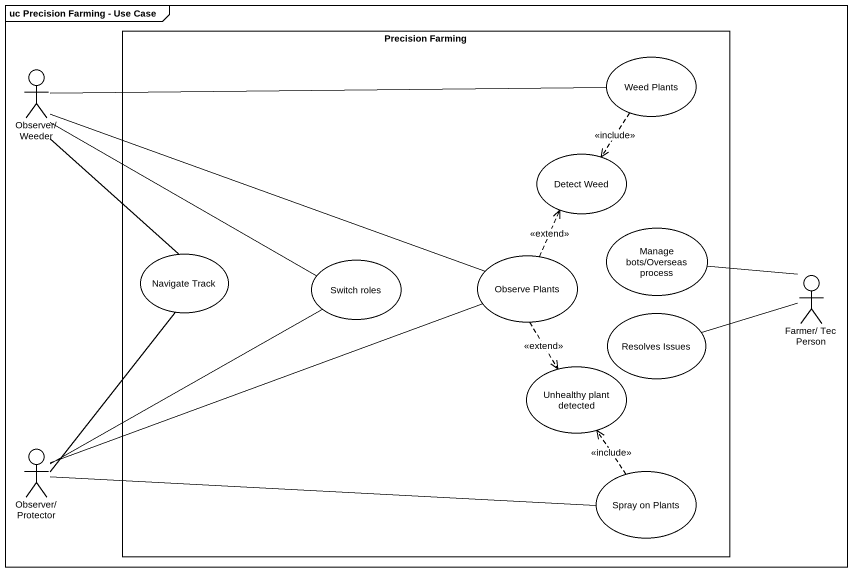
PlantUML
@startuml
mainframe uc Precision Farming - Use Case
rectangle "Precision Farming" as Precision_Farming {
  usecase "Weed Plants" as Weed_Plants
  usecase "Detect Weed" as Detect_Weed
  usecase "Manage bots/Overseas process" as Manage_bots_Overseas_process
  usecase "Navigate Track" as Navigate_Track
  usecase "Switch roles" as Switch_roles
  usecase "Observe Plants" as Observe_Plants
  usecase "Resolves Issues" as Resolves_Issues
  usecase "Unhealthy plant detected" as Unhealthy_plant_detected
  usecase "Spray on Plants" as Spray_on_Plants
}
actor "Observer/ Weeder" as Observer_Weeder
actor "Farmer/ Tec Person" as Farmer_Tec_Person
actor "Observer/ Protector" as Observer_Protector
Observer_Weeder -right- Weed_Plants
Observer_Weeder -- Navigate_Track
Observer_Weeder -right- Switch_roles
Observer_Weeder -right- Observe_Plants
Weed_Plants ..> Detect_Weed : <<include>>
Observe_Plants .up.> Detect_Weed : <<extend>>
Observe_Plants ..> Unhealthy_plant_detected : <<extend>>
Farmer_Tec_Person -left- Manage_bots_Overseas_process
Farmer_Tec_Person -left- Resolves_Issues
Observer_Protector -up- Navigate_Track
Observer_Protector -up- Switch_roles
Observer_Protector -right- Observe_Plants
Observer_Protector -right- Spray_on_Plants
Spray_on_Plants .up.> Unhealthy_plant_detected : <<include>>
@enduml
